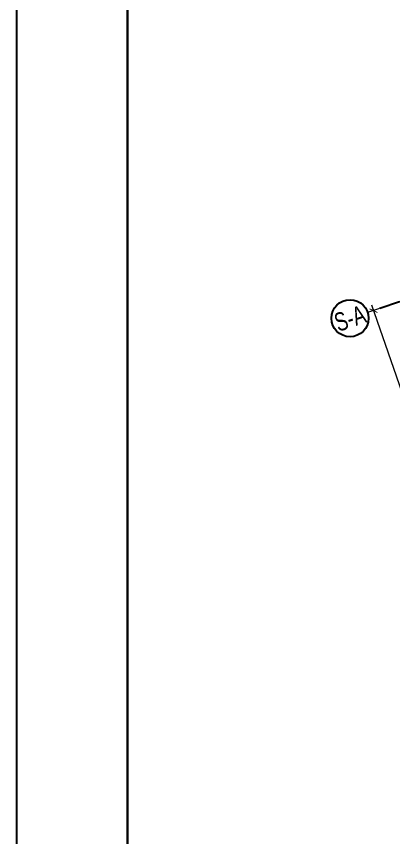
# Model space of a CAD drawing. Header units: millimetres. Extents: x -159515 to 1327256, y -225156 to 138737.
# Drawn here: x 974147 to 992475, y -25484 to 14488 of the extents above; entities that cross this region are included whole.
import ezdxf
from ezdxf.enums import TextEntityAlignment as Align

# ---------------------------------------------------------------- set-up
doc = ezdxf.new("R2010")
doc.units = ezdxf.units.MM
doc.header["$MEASUREMENT"] = 0
doc.linetypes.add('DASHDOT', pattern=[1, 0.5, -0.25, 0, -0.25])
for name, color, linetype in [('ccu11-Dim', 8, 'Continuous'), ('KT-Luoi truc South Tower', 8, 'DASHDOT'), ('ST_MBDV Cot vach 220805$0$AUDIT_I_220805193045-1', 50, 'Continuous')]:
    doc.layers.add(name, color=color, linetype=linetype)
doc.layers.add('KT-Kich thuoc', color=159, linetype='Continuous', lineweight=18)
doc.layers.add('KT-Net thay', color=7, linetype='Continuous', lineweight=15)
doc.styles.add('Arial Narrow', font='ARIALN.TTF')
doc.styles.add('ST_MBDV Cot vach 220805$0$HBA-Text', font='GOTHIC.TTF')
doc.dimstyles.new('CCU_1-300', dxfattribs={"dimscale": 300, "dimtxt": 2.5, "dimasz": 1, "dimexe": 1, "dimexo": 2, "dimgap": 0.5, "dimtad": 1, "dimdec": 0, "dimdsep": 46, "dimtxsty": 'Arial Narrow', "dimblk": 'ARCHTICK', "dimcen": -1, "dimdle": 1, "dimclrd": 256, "dimclre": 256, "dimclrt": 3, "dimadec": 0, "dimazin": 2, "dimtfac": 0.1, "dimtdec": 0, "dimtix": 1, "dimtmove": 2, "dimatfit": 1, "dimfxl": 1, "dimtvp": 0.833333, "dimtolj": 1, "dimtzin": 12, "dimarcsym": 0})

# ---------------------------------------------------------------- blocks, each defined once
blk = doc.blocks.new('_ArchTick')
at = {"color": 0, "const_width": 0.15}
blk.add_lwpolyline([(-0.5, -0.5), (0.5, 0.5)], dxfattribs=at)
blk = doc.blocks.new('*D430')
at = {"layer": 'Defpoints', "color": 0, "transparency": 16777216}
for p in [(-110864, 40661, 0), (-91942, -3636), (-97678, -5616)]:
    blk.add_point(p, dxfattribs=at)
at = {"layer": 'KT-Kich thuoc', "lineweight": -2, "transparency": 16777216}
for p, q in [((-111431, 40465), (-113642, 39702)), ((-113456, 40083), (-97581, -5900)), ((-92509, -3831), (-97962, -5714))]:
    blk.add_line(p, q, dxfattribs=at)
at = {"layer": 'KT-Kich thuoc', "lineweight": -2, "transparency": 16777216, "xscale": 300, "yscale": 300, "zscale": 300}
for p, rotation in [((-113358, 39800), 109.0471379637702), ((-97678, -5616), 289.0471379637702)]:
    blk.add_blockref('_ArchTick', p, dxfattribs=dict(at, rotation=rotation))
at = {"layer": 'KT-Kich thuoc', "color": 3, "transparency": 16777216, "insert": (-105015, 17266), "char_height": 750, "attachment_point": 5, "rotation": 289.0471, "style": 'Arial Narrow'}
blk.add_mtext('\\A1;48047', dxfattribs=at)
blk = doc.blocks.new('ST_MBDV Cot vach 220805$0$GRID-SYM-flat-103')
at = {"layer": 'ST_MBDV Cot vach 220805$0$AUDIT_I_220805193045-1'}
blk.add_circle((0, 0, 0), 900, dxfattribs=at)
at = {"layer": 'ST_MBDV Cot vach 220805$0$AUDIT_I_220805193045-1', "style": 'ST_MBDV Cot vach 220805$0$HBA-Text'}
blk.add_attdef('GRID', text='', height=900, rotation=19.0471, dxfattribs=at).set_placement((0, 0, 0), align=Align.MIDDLE_CENTER)
blk = doc.blocks.new('Khung ten_A1', base_point=(-3406704, 253379))
at = {"layer": 'Defpoints', "color": 1}
blk.add_lwpolyline([(84100, 0), (84100, 59471), (0, 59471), (0, 0)], close=True, dxfattribs=at)
at = {"layer": 'KT-Net thay', "const_width": 60}
blk.add_lwpolyline([(2700, 1071), (83100, 1071), (83100, 58471), (2700, 58471)], close=True, dxfattribs=at)
blk = doc.blocks.new('Asix South Tower')
at = {"layer": 'KT-Luoi truc South Tower', "ltscale": 2000}
blk.add_line((-45928.1, 63080), (-113358.3, 39799.9), dxfattribs=at)
at = {"layer": 'KT-Kich thuoc'}
ref = blk.add_blockref('ST_MBDV Cot vach 220805$0$GRID-SYM-flat-103', (-114499.2, 39428.2), dxfattribs=at)
ref.add_attrib('GRID', 'S-A', dxfattribs={"layer": 'ST_MBDV Cot vach 220805$0$AUDIT_I_220805193045-1', "height": 900, "rotation": 19, "style": 'ST_MBDV Cot vach 220805$0$HBA-Text', "width": 0.75}).set_placement((-114499.2, 39428.2, 0), align=Align.MIDDLE_CENTER)
dim = blk.add_linear_dim(base=(-97678.5, -5616.2), p1=(-110863.9, 40661.1, 0), p2=(-91942.1, -3635.7), angle=109.04714, dimstyle='CCU_1-300', dxfattribs=at)
dim.commit()
dim.dimension.update_dxf_attribs({"geometry": '*D430', "text_midpoint": (-105014.6, 17265.8)})

msp = doc.modelspace()

# ---------------------------------------------------------------- block references
at = {"layer": 'ccu11-Dim', "xscale": 2.000000000621877, "yscale": 2.000000000621877, "zscale": 2.000000000621877}
msp.add_blockref('Khung ten_A1', (-5839261.6, 434054.5), dxfattribs=at)
at = {"layer": 'KT-Kich thuoc'}
msp.add_blockref('Asix South Tower', (1104857.6, -39634.4), dxfattribs=at)

doc.saveas('drawing.dxf')
